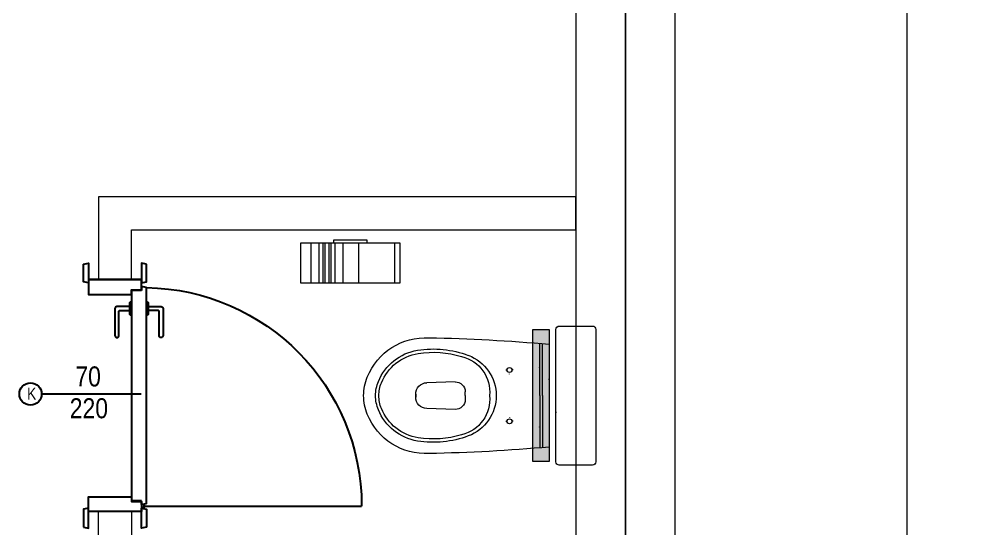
# Model space of a CAD drawing. Header units: metres. Extents: x -19121 to 152404, y -12107 to 29421.
# Drawn here: x 62202.2 to 62494.3, y 2779.9 to 2933.6 of the extents above; entities that cross this region are included whole.
import ezdxf

# ---------------------------------------------------------------- set-up
doc = ezdxf.new("R2010")
doc.units = ezdxf.units.M
doc.header["$LTSCALE"] = 50
doc.header["$MEASUREMENT"] = 0
doc.linetypes.add('DOT2', pattern=[0.125, 0, -0.125])
doc.layers.get('0').update_dxf_attribs({"color": 9, "lineweight": 5})
for name, color, linetype, lineweight in [('00', 9, 'Continuous', 5), ('01', 9, 'Continuous', 5), ('05', 9, 'Continuous', 5), ('05V', 9, 'Continuous', 5), ('06D', 9, 'Continuous', 5), ('TEFRİŞ', 9, 'Continuous', 5)]:
    doc.layers.add(name, color=color, linetype=linetype, lineweight=lineweight)
doc.layers.add('Kapı', color=204, linetype='Continuous')
doc.layers.add('KARA SIVA', color=4, linetype='Continuous')
doc.styles.add('MuuM_TEXT-STANDART', font='ARIALN.TTF')

# ---------------------------------------------------------------- blocks, each defined once
blk = doc.blocks.new('1.bod.mimari.elk')
at = {"layer": '01'}
blk.add_lwpolyline([(6510, -5630), (6510, -5630), (6510, -5630), (6510, -6180), (6780, -6180), (6780, -5630), (6780, -5630), (6780, -5630), (6820, -5630), (6820, -6230), (6470, -6230), (6470, -5630), (6510, -5630)], dxfattribs=at)
blk = doc.blocks.new('dsfsdfsdfsdfsdfsdf')
at = {"layer": 'Kapı'}
for p, q in [((23771.45, -2062.35), (23755.45, -2062.35)), ((23772.95, -2064.72, 0.66), (23771.45, -2064.42, 0.66)), ((23771.45, -2064.42, 0.66), (23771.45, -2065.62, 0.66)), ((23771.95, -2064.01, 0.66), (23837.87, -2064.01, 0.66)), ((23772.95, -2064.72, 0.66), (23772.95, -2129.92, 0.66)), ((23771.45, -2065.62, 0.66), (23768.45, -2065.62, 0.66)), ((23768.45, -2129.02, 0.66), (23768.45, -2066.82, 0.66)), ((23771.45, -2129.02, 0.66), (23768.45, -2129.02, 0.66)), ((23771.45, -2130.22, 0.66), (23771.45, -2129.02, 0.66)), ((23771.45, -2132.35), (23755.45, -2132.35)), ((23772.95, -2129.92, 0.66), (23771.45, -2130.22, 0.66))]:
    blk.add_line(p, q, dxfattribs=at)
at = {"layer": 'Kapı', "elevation": 0.66}
for points in [[(23753.95, -2057.62), (23755.45, -2057.32), (23755.45, -2063.32), (23753.95, -2063.02), (23753.95, -2057.62)], [(23772.95, -2057.62), (23771.45, -2057.32), (23771.45, -2063.32), (23772.95, -2063.02), (23772.95, -2057.62)], [(23753.95, -2137.02), (23755.45, -2137.32), (23755.45, -2131.32), (23753.95, -2131.62), (23753.95, -2137.02)], [(23772.95, -2137.02), (23771.45, -2137.32), (23771.45, -2131.32), (23772.95, -2131.62), (23772.95, -2137.02)]]:
    blk.add_lwpolyline(points, dxfattribs=at)
for points in [[(23771.45, -2062.32), (23755.45, -2062.32), (23755.45, -2066.82), (23768.45, -2066.82), (23768.45, -2065.42), (23771.45, -2065.42)], [(23771.45, -2132.32), (23755.45, -2132.32), (23755.45, -2127.82), (23768.45, -2127.82), (23768.45, -2129.22), (23771.45, -2129.22)]]:
    blk.add_lwpolyline(points, close=True, dxfattribs=at)
for points in [[(23767.95, -2124.22), (23764.05, -2124.22, -0.414214), (23763.45, -2123.62), (23763.45, -2115.47, -1), (23764.65, -2115.47), (23764.65, -2122.77, 0.414214), (23764.9, -2123.02), (23767.95, -2123.02)], [(23773.45, -2124.22), (23777.35, -2124.22, 0.414214), (23777.95, -2123.62), (23777.95, -2115.47, 1), (23776.75, -2115.47), (23776.75, -2122.77, -0.414214), (23776.5, -2123.02), (23773.45, -2123.02)], [(23768.45, -2121.62), (23768.2, -2121.62, 0.414214), (23767.95, -2121.87), (23767.95, -2125.37, 0.414214), (23768.2, -2125.62), (23768.45, -2125.62)], [(23772.95, -2125.62), (23773.2, -2125.62, 0.414214), (23773.45, -2125.37), (23773.45, -2121.87, 0.414214), (23773.2, -2121.62), (23772.95, -2121.62)]]:
    blk.add_lwpolyline(points, format="xyb", dxfattribs=at)
at = {"layer": 'Kapı'}
blk.add_circle((23771.95, -2064.01, 0.66), 0.5, dxfattribs=at)
blk.add_arc((23771.95, -2064.01, 0.66), 65.92, 270.8676, 0, dxfattribs=at)
blk = doc.blocks.new('p-klozet üstü kağıt dispenser')
blk.add_hatch(color=255).paths.add_polyline_path([(0, 5.56), (0, 45.41), (-5, 45.41), (-5, 5.56)])
blk.add_lwpolyline([(0, 5.56), (0, 45.41), (-5, 45.41), (-5, 5.56)], close=True)
blk = doc.blocks.new('san-klo-06-p')
for p, q in [((0, -2), (-15.5, -2)), ((0, -2.8), (-15.5, -2.8)), ((0, -2), (15.5, -2)), ((0, -2.8), (15.5, -2.8)), ((0, -25.35), (-1.16, -25.35)), ((0, -25.35), (1.16, -25.35)), ((-4.16, -28.43), (-3.91, -36.92)), ((4.16, -28.43), (3.91, -36.92)), ((0, -40.31), (-0.41, -40.31)), ((-0.41, -40.31), (0, -40.31)), ((0.41, -40.31), (0, -40.31)), ((0, -40.31), (0.41, -40.31))]:
    blk.add_line(p, q)
at = {"linetype": 'DOT2'}
for p, q in [((-7.75, -10.91), (-7.75, -12)), ((7.75, -10.91), (7.75, -12)), ((-6.49, -12), (-8.95, -12)), ((-7.75, -13.09), (-7.75, -12)), ((6.49, -12), (8.95, -12)), ((7.75, -13.09), (7.75, -12))]:
    blk.add_line(p, q, dxfattribs=at)
for points in [[(-20, 2.02), (20, 2.02, 0.414214), (21, 3.02), (21, 13.02, 0.414214), (20, 14.02), (-20, 14.02, 0.414214), (-21, 13.02), (-21, 3.02, 0.414214)], [(-15.5, 0, 0.018163), (-17.47, -36.26, 0.320529), (-5.63, -54.91, 0.096396), (0, -56, 0.096396), (5.62, -54.91, 0.320529), (17.47, -36.26, 0.018163), (15.5, 0)]]:
    blk.add_lwpolyline(points, format="xyb", close=True)
for points in [[(-9.5, 2.02), (-9.5, -2.98), (-8.5, -2.98), (-8.5, 2.02)], [(8.5, 2.02), (8.5, -2.98), (9.5, -2.98), (9.5, 2.02)]]:
    blk.add_lwpolyline(points, dxfattribs=at)
blk.add_lwpolyline([(-5, 0), (-5, 2), (5, 2), (5, 0)], close=True, dxfattribs=at)
for centre, radius, start, end in [((-7.75, -12), 0.75, 0, 180), ((7.75, -12), 0.75, 0, 180), ((-7.75, -12), 0.75, 180, 0), ((7.75, -12), 0.75, 180, 0), ((0, -29), 13, 90, 159.4201), ((0, -29), 13, 20.5799, 90), ((-1.09, -28.95), 11, 84.3176, 166.8067), ((1.09, -28.95), 11, 13.1933, 95.6824), ((15.92, -34.98), 30, 159.4201, 189.1281), ((-1.16, -28.35), 3, 90, 181.707), ((1.16, -28.35), 3, 358.293, 90), ((-15.92, -34.98), 30, 350.8719, 20.5799), ((15.92, -34.98), 29, 162.8727, 189.1281), ((-15.92, -34.98), 29, 350.8719, 17.1273), ((-0.41, -36.81), 3.5, 181.707, 270), ((0.41, -36.81), 3.5, 270, 358.293), ((1.5, -37.29), 15.4, 189.1281, 247.9757), ((1.5, -37.29), 14.4, 189.1281, 247.9757), ((-1.5, -37.29), 14.4, 292.0243, 350.8719), ((-1.5, -37.29), 15.4, 292.0243, 350.8719), ((0, -41), 11.4, 247.9757, 270), ((0, -41), 10.4, 247.9757, 270), ((0, -41), 10.4, 270, 292.0243), ((0, -41), 11.4, 270, 292.0243)]:
    blk.add_arc(centre, radius, start, end)
at = {"layer": '05', "rotation": 270}
blk.add_blockref('p-klozet üstü kağıt dispenser', (-25.41, -5.01), dxfattribs=at)
blk = doc.blocks.new('p-t.kağıtlığı')
at = {"layer": 'TEFRİŞ'}
h = blk.add_hatch(dxfattribs=at)
h.set_pattern_fill('CYL', color=256, scale=30, angle=-90, style=0)
h.set_pattern_definition([(270, (-14.4, 13), (30, 7e-15), []), (270, (-13.8, 13), (30, 7e-15), []), (270, (-12.6, 13), (30, 7e-15), []), (270, (-10.2, 13), (30, 7e-15), []), (270, (-5.4, 13), (30, 7e-15), []), (270, (5.4, 13), (30, 7e-15), []), (270, (10.2, 13), (30, 7e-15), []), (270, (12.6, 13), (30, 7e-15), []), (270, (13.8, 13), (30, 7e-15), []), (270, (14.4, 13), (30, 7e-15), [])])
h.paths.add_polyline_path([(-15, 1), (15, 1), (15, 13), (-15, 13)])
for points in [[(-15, 1), (15, 1), (15, 13), (-15, 13)], [(5, 1), (5, 0), (-5, 0), (-5, 1)]]:
    blk.add_lwpolyline(points, close=True, dxfattribs=at)
blk = doc.blocks.new('fgvdfgdffffffffffffffffffffffffffffffff')
at = {"layer": 'Kapı'}
blk.add_lwpolyline([(23435.64, -2228), (23465.62, -2228)], dxfattribs=at)
blk.add_circle((23432.28, -2228), 3.36, dxfattribs=at)
at = {"layer": 'Kapı', "attachment_point": 1, "style": 'MuuM_TEXT-STANDART'}
for s, insert, char_height, width in [('70', (23445.81, -2219.68), 6.048, 88.7957), ('K', (23431.25, -2226.1), 3.63, 53.2774), ('220', (23444.12, -2229.28), 6.048, 88.7957)]:
    blk.add_mtext(s, dxfattribs=dict(at, insert=insert, char_height=char_height, width=width))
blk = doc.blocks.new('1.bod.mimari1.elk')
at = {"layer": '00'}
blk.add_lwpolyline([(6385, -5595), (6370, -5595), (6370, -5985), (6385, -5985)], close=True, dxfattribs=at)
for points in [[(6385, -5595), (6385, -5595), (6385, -5985)], [(6470, -5980), (6400, -5980), (6400, -5595), (6400, -5595)], [(6370, -5750), (6226, -5750), (6226, -5775), (6236, -5775), (6236, -5760), (6370, -5760), (6370, -5750)], [(6370, -5870), (6236, -5870), (6236, -5885), (6226, -5885), (6226, -5845), (6236, -5845), (6236, -5860), (6370, -5860), (6370, -5870)]]:
    blk.add_lwpolyline(points, dxfattribs=at)
at = {"layer": '05', "rotation": 180}
blk.add_blockref('p-t.kağıtlığı', (6302, -5763), dxfattribs=at)
at = {"layer": '05V', "extrusion": (0, 0, -1), "zscale": -1, "rotation": 90}
blk.add_blockref('san-klo-06-p', (-6362.03, -5810), dxfattribs=at)
at = {"layer": 'KARA SIVA', "xscale": -1, "rotation": 180}
blk.add_blockref('dsfsdfsdfsdfsdfsdf', (-17532.45, -7907.32, -0.66), dxfattribs=at)
at = {"layer": 'KARA SIVA'}
blk.add_blockref('fgvdfgdffffffffffffffffffffffffffffffff', (-17226.77, -3581.5), dxfattribs=at)

msp = doc.modelspace()

# ---------------------------------------------------------------- block references
at = {"layer": '06D'}
for name in ['1.bod.mimari.elk', '1.bod.mimari1.elk']:
    msp.add_blockref(name, (56000, 8630), dxfattribs=at)

doc.saveas('drawing.dxf')
